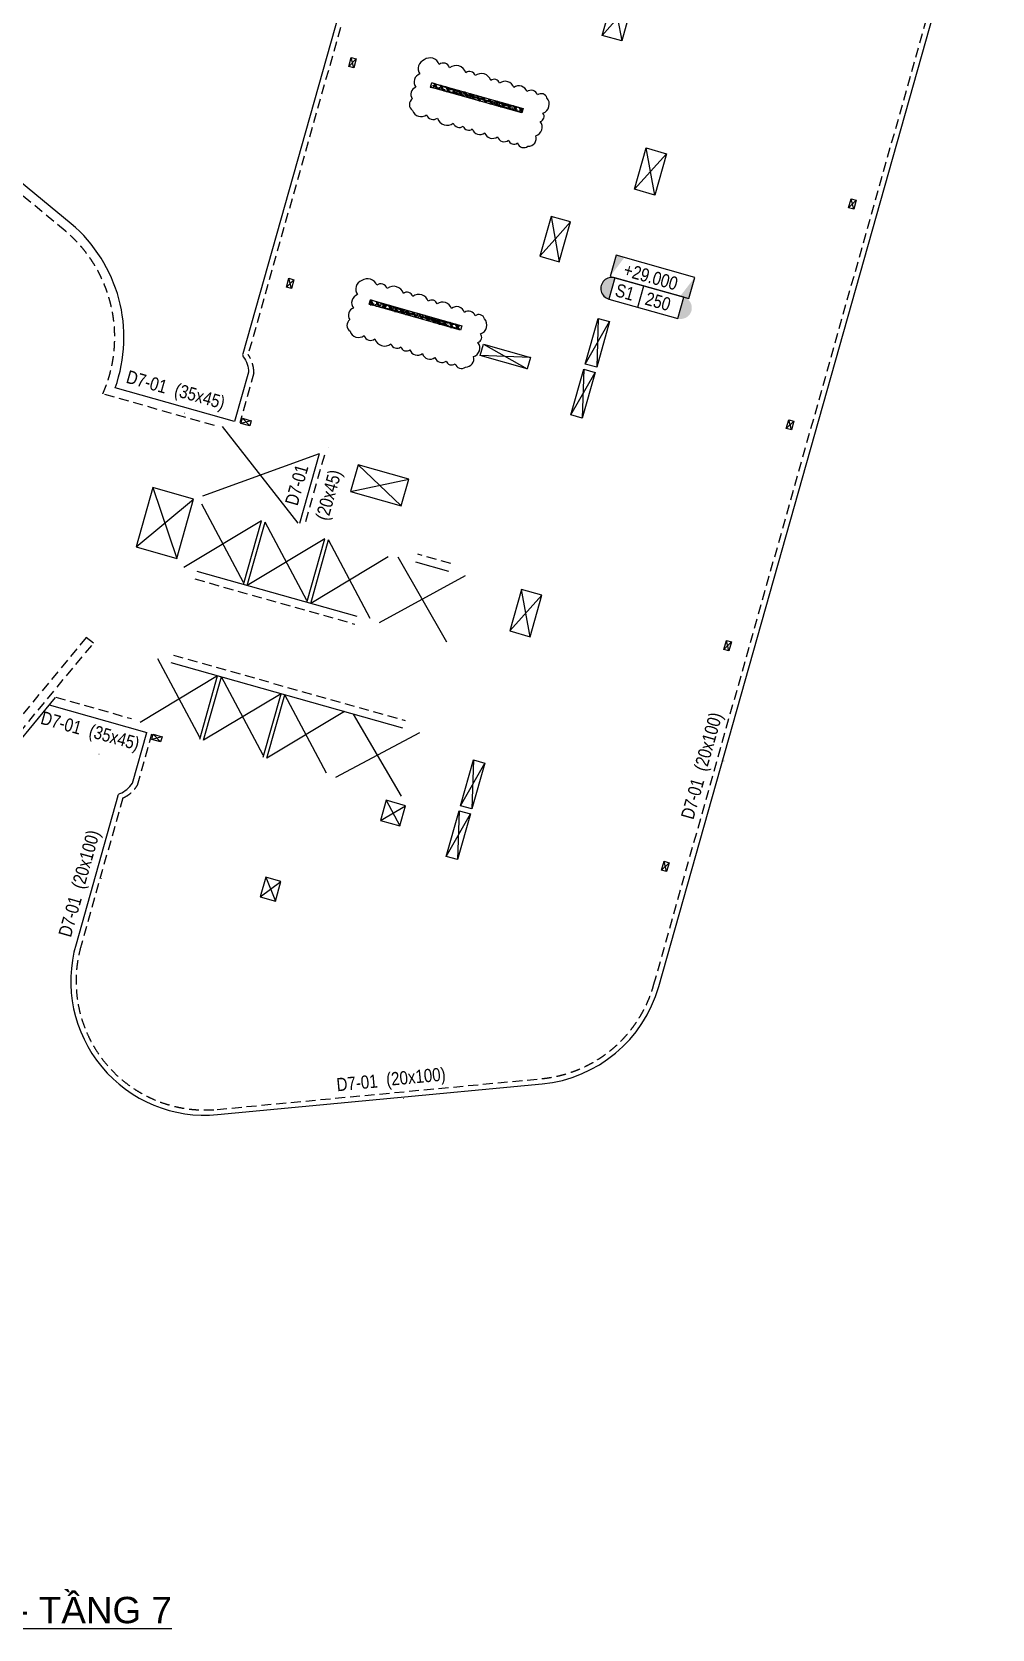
# Model space of a CAD drawing. Header units: millimetres. Extents: x 5400 to 3023951, y -127214 to 225084.
# Drawn here: x 1762083 to 1798488, y 126833 to 187391 of the extents above; entities that cross this region are included whole.
import ezdxf
from ezdxf.enums import TextEntityAlignment as Align

# ---------------------------------------------------------------- set-up
doc = ezdxf.new("R2010")
doc.units = ezdxf.units.MM
doc.header["$LTSCALE"] = 100
doc.linetypes.add('HIDDEN', pattern=[0.375, 0.25, -0.125])
doc.layers.add('#221018_Dieu chinh', color=4, linetype='Continuous', plot=False)
for name, color, linetype in [('ccu11-Manh', 8, 'Continuous'), ('ccu11-Thay', 7, 'Continuous'), ('ccu12-Chidan', 9, 'Continuous'), ('ccu12-Khuat', 9, 'HIDDEN'), ('ccu12-Lomo', 2, 'Continuous'), ('ccu12-Text', 31, 'Continuous'), ('ccu12-Thay', 7, 'Continuous'), ('KC-Betong', 6, 'Continuous')]:
    doc.layers.add(name, color=color, linetype=linetype)
doc.layers.add('ccu12-Tencaukien', color=9, linetype='Continuous', lineweight=15)
doc.layers.add('KC-Tencaukien', color=9, linetype='Continuous', lineweight=15)
doc.styles.add('Arial', font='arial.ttf', dxfattribs={"width": 0.7})
doc.styles.add('Arial Narrow', font='ARIALN.TTF')

# ---------------------------------------------------------------- blocks, each defined once
blk = doc.blocks.new('*U4')
at = {"layer": 'ccu12-Tencaukien', "color": 8, "ltscale": 10000}
blk.add_line((361, -155), (354, -155), dxfattribs=at)
at = {"layer": 'ccu12-Text', "color": 2, "style": 'Arial Narrow', "width": 0.8}
blk.add_attdef('SH', text='', height=300, dxfattribs=at).set_placement((276, 6), align=Align.BOTTOM_RIGHT)
at = {"layer": 'ccu12-Text', "color": 31, "style": 'Arial Narrow', "width": 0.8}
for tag, p in [('(', (508, -75)), ('KT', (633, -75)), (')', (963, -75))]:
    blk.add_attdef(tag, text='', height=250, dxfattribs=at).set_placement(p, align=Align.BOTTOM_LEFT)
blk = doc.blocks.new('ccu11-cmb-flat-8')
at = {"layer": 'ccu12-Chidan', "color": 7}
blk.add_lwpolyline([(0, 0), (1550, 0), (1550, 419), (0, 419)], close=True, dxfattribs=at)
at = {"layer": 'ccu12-Chidan'}
for points in [[(0, 0), (166, 419), (0, 419)], [(1550, 419), (1383, 0), (1550, 0)]]:
    blk.add_solid(points, dxfattribs=at)
at = {"layer": 'ccu12-Chidan', "color": 31, "style": 'Arial Narrow', "width": 0.8}
blk.add_attdef('+100.00', text='', height=250, dxfattribs=at).set_placement((745, 206), align=Align.MIDDLE_CENTER)
blk = doc.blocks.new('ccu11-chieudaysan-flat-2')
at = {"layer": 'ccu12-Chidan'}
for points in [[(-569, 0), (-569, 419, 1)], [(788, 419), (788, 0, 1)]]:
    blk.add_hatch(color=8, dxfattribs=at).paths.add_polyline_path(points)
at = {"layer": 'ccu12-Chidan', "color": 7}
blk.add_line((0, 0), (0, 419), dxfattribs=at)
blk.add_lwpolyline([(-569, 0), (788, 0), (788, 419), (-569, 419)], close=True, dxfattribs=at)
blk.add_arc((-569, 209), 209, 90, 270.0001, dxfattribs=at)
at = {"layer": 'ccu12-Chidan', "color": 31, "style": 'Arial Narrow', "width": 0.7}
for tag, p in [('S00', (-488, 209)), ('200', (100, 209))]:
    blk.add_attdef(tag, text='', height=250, dxfattribs=at).set_placement(p, align=Align.MIDDLE_LEFT)
blk = doc.blocks.new('Lomo T8')
at = {"layer": 'ccu11-Manh'}
for p, q in [((55497, 56243), (55210, 55960)), ((55402, 55906), (55305, 56297)), ((74453, 50881, 0), (74166, 50599, 0)), ((74358, 50544, 0), (74261, 50935, 0)), ((53131, 47871), (52844, 47588)), ((53036, 47534), (52939, 47925)), ((51515, 42518, 0), (51124, 42421, 0)), ((51178, 42614, 0), (51461, 42326)), ((72088, 42509, 0), (71800, 42226, 0)), ((71993, 42172, 0), (71895, 42563, 0)), ((69722, 34137, 0), (69434, 33854, 0)), ((69627, 33800, 0), (69530, 34191, 0)), ((48130, 30538, 0), (47739, 30440, 0)), ((47794, 30632, 0), (48075, 30345, 0)), ((67356, 25764, 0), (67069, 25482, 0)), ((67261, 25428, 0), (67164, 25819, 0))]:
    blk.add_line(p, q, dxfattribs=at)
at = {"layer": 'ccu11-Manh', "ltscale": 0.5}
for p, q in [((66820, 51079), (66493, 52865)), ((67263, 52648), (66050, 51297)), ((64178, 44671), (65100, 46281)), ((64667, 46403), (64611, 44549)), ((63634, 42747), (64556, 44356)), ((64123, 44479), (64067, 42624)), ((57204, 39300), (55565, 40854)), ((55280, 39844), (57490, 40311)), ((62532, 35904), (61318, 34552)), ((62088, 34335), (61762, 36121)), ((59446, 27927), (60369, 29537)), ((59936, 29659), (59879, 27805)), ((58902, 26002), (59825, 27612)), ((59392, 27734), (59335, 25880))]:
    blk.add_line(p, q, dxfattribs=at)
at = {"layer": 'ccu11-Manh', "ltscale": 5}
for p, q in [((60317, 45424), (61975, 44488)), ((60317, 45424), (61975, 44488)), ((62097, 44921), (60195, 44991)), ((62097, 44921), (60195, 44991)), ((47786, 39987, 0), (48691, 37305, 0)), ((47151, 37740, 0), (49326, 39552, 0)), ((56409, 27367), (57368, 27927)), ((56627, 28136), (57150, 27157)), ((51851, 24472), (52639, 25055)), ((52061, 25218), (52428, 24309))]:
    blk.add_line(p, q, dxfattribs=at)
at = {"layer": 'ccu11-Manh', "ltscale": 5, "elevation": 0}
for points in [[(64820, 57131), (65404, 57782), (65561, 56922)], [(62881, 50270), (63038, 49410), (63622, 50060)], [(62454, 48759), (63038, 49410), (63195, 48550)]]:
    blk.add_lwpolyline(points, dxfattribs=at)
at = {"layer": 'ccu12-Lomo', "ltscale": 0.5, "elevation": 0}
for points in [[(65247, 58642), (65988, 58433), (65561, 56922), (64820, 57131), (65247, 58642)], [(63195, 48550), (63622, 50060), (62881, 50270), (62454, 48759), (63195, 48550)], [(60195, 44991), (60317, 45424), (62097, 44921), (61975, 44488), (60195, 44991)], [(49326, 39552), (47786, 39987), (47152, 37740), (48691, 37305), (49326, 39552)], [(57150, 27157), (57368, 27927), (56627, 28136), (56409, 27367), (57150, 27157)], [(52428, 24309), (52639, 25055), (52061, 25218), (51851, 24472), (52428, 24309)]]:
    blk.add_lwpolyline(points, dxfattribs=at)
at = {"layer": 'ccu12-Lomo', "elevation": 0}
for points in [[(55497, 56243), (55402, 55906), (55210, 55960), (55305, 56297), (55497, 56243)], [(74453, 50881), (74358, 50544), (74166, 50599), (74261, 50935), (74453, 50881)], [(53131, 47871), (53036, 47534), (52844, 47588), (52939, 47925), (53131, 47871)], [(64556, 44356), (64067, 42624), (63634, 42747), (64123, 44479), (64556, 44356)], [(72088, 42509), (71993, 42172), (71800, 42226), (71895, 42563), (72088, 42509)], [(62532, 35904), (61762, 36121), (61318, 34552), (62088, 34335), (62532, 35904)], [(69722, 34137), (69627, 33800), (69434, 33854), (69530, 34191), (69722, 34137)], [(48130, 30538), (48075, 30345), (47739, 30440), (47793, 30633), (48130, 30538)], [(60369, 29537), (59879, 27805), (59446, 27927), (59936, 29659), (60369, 29537)], [(59825, 27612), (59335, 25880), (58902, 26002), (59392, 27734), (59825, 27612)], [(67356, 25764), (67261, 25428), (67069, 25482), (67164, 25819), (67356, 25764)]]:
    blk.add_lwpolyline(points, dxfattribs=at)
at = {"layer": 'ccu12-Lomo'}
blk.add_lwpolyline([(67263, 52648), (66820, 51079), (66050, 51297), (66493, 52865)], close=True, dxfattribs=at)
blk.add_lwpolyline([(65100, 46281), (64611, 44549), (64178, 44671), (64667, 46403), (65100, 46281)], dxfattribs=at)
at = {"layer": 'ccu12-Lomo', "elevation": 0}
blk.add_lwpolyline([(51124, 42421), (51178, 42614), (51515, 42518), (51461, 42326)], close=True, dxfattribs=at)
at = {"layer": 'ccu12-Lomo', "ltscale": 0.5}
blk.add_lwpolyline([(57204, 39300), (57490, 40311), (55565, 40854), (55280, 39844), (57204, 39300)], dxfattribs=at)
blk = doc.blocks.new('*U32')
at = {"layer": 'ccu12-Tencaukien', "color": 8, "ltscale": 10000}
blk.add_line((361, -155), (354, -155), dxfattribs=at)
at = {"layer": 'ccu12-Text', "color": 2, "style": 'Arial Narrow', "width": 0.8}
blk.add_attdef('SH', text='', height=300, dxfattribs=at).set_placement((276, 6), align=Align.BOTTOM_RIGHT)
at = {"layer": 'ccu12-Text', "color": 31, "style": 'Arial Narrow', "width": 0.8}
for tag, p in [('(', (508, -75)), ('KT', (633, -75)), (')', (963, -75))]:
    blk.add_attdef(tag, text='', height=250, dxfattribs=at).set_placement(p, align=Align.BOTTOM_LEFT)
blk = doc.blocks.new('*U281')
h = blk.add_hatch()
h.set_pattern_fill('VATLIEU04', color=250, scale=40, style=0, pattern_type=2)
h.set_pattern_definition([(50, (2650, 220), (286.904, -25.1), [30, -330]), (355, (2650, 220), (-55.5, 300.877), [24, -264]), (100.451, (2673.9, 217.9), (231.404, 275.776), [25.496, -280.457]), (46.184, (2650, 300), (426.896, -66.208), [45, -495]), (96.636, (2685.57, 294.5), (373.865, 389.647), [38.244, -420.685]), (351.184, (2650, 300), (373.865, 389.65), [36, -396]), (21, (2690, 280), (238.763, -161.048), [30, -330]), (326, (2690, 280), (97.326, 290.06), [24, -264]), (71.451, (2709.9, 266.58), (336.09, 129.012), [25.496, -280.457]), (37.5, (2650, 220), (4.864, 133.1575), [0, -260.8, 0, -268, 0, -265]), (7.5, (2650, 220), (105.228, 157.765), [0, -152.8, 0, -254.8, 0, -101]), (327.5, (2560.8, 220), (213.529, -9.022), [0, -100, 0, -312, 0, -414]), (317.5, (2520.8, 220), (233.274, 40.042), [0, -130, 0, -207.2, 0, -294]), (45, (2650, 220), (-120.208, 120.208), []), (45, (2650, 269), (-120.208, 120.208), [])])
h.paths.add_polyline_path([(-475, -475), (3125, -475), (3125, -305), (-475, -305)])
at = {"color": 6, "ltscale": 0.25}
blk.add_lwpolyline([(-475, -475), (3125, -475), (3125, -305), (-475, -305)], close=True, dxfattribs=at)
at = {"layer": 'Defpoints', "linetype": 'ByBlock', "ltscale": 30}
for p, q in [((3125, -475), (-475, -305)), ((-475, -475), (3125, -305))]:
    blk.add_line(p, q, dxfattribs=at)

msp = doc.modelspace()

# ---------------------------------------------------------------- linework, layer by layer
at = {"layer": '#221018_Dieu chinh', "color": 4, "elevation": 0}
for points in [[(1776960.9, 186333.6, 0.5205671), (1776796.4, 185801.6, 0.5205671), (1776638.7, 185291.6, 0.5205671), (1776504.3, 184856.9, 0.5205671), (1776511.7, 184415.7, 0.5205671), (1777045.1, 184250.3, 0.5205671), (1777454.9, 184123.1, 0.5205671), (1778061.1, 183935.1, 0.5205671), (1778434.4, 183819.3, 0.5205671), (1778779, 183712.4, 0.5205671), (1779253.6, 183565.2, 0.5205671), (1779730.8, 183417.2, 0.5205671), (1780156, 183285.3, 0.5205671), (1780492.7, 183180.8, 0.5205671), (1780891, 183057.3, 0.5205671), (1781193.9, 183453.2, 0.5205671), (1781359.6, 183989.1, 0.5205671), (1781459.5, 184312.2, 0.5205671), (1781611.2, 184891.1, 0.5205671), (1781253.9, 185001.9, 0.5205671), (1780850.6, 185127, 0.5205671), (1780351.6, 185281.8, 0.5205671), (1779813, 185448.9, 0.5205671), (1779478.6, 185552.6, 0.5205671), (1778890, 185735.2, 0.5205671), (1778532.9, 185846, 0.5205671), (1777919.1, 186036.4, 0.5205671), (1777521.5, 186159.7, 0.5205671)], [(1774595.1, 177961.4, 0.5205671), (1774430.7, 177429.4, 0.5205671), (1774273, 176919.4, 0.5205671), (1774138.5, 176484.7, 0.5205671), (1774145.9, 176043.6, 0.5205671), (1774679.3, 175878.1, 0.5205671), (1775089.2, 175751, 0.5205671), (1775695.3, 175562.9, 0.5205671), (1776068.7, 175447.1, 0.5205671), (1776413.2, 175340.3, 0.5205671), (1776887.9, 175193, 0.5205671), (1777365, 175045, 0.5205671), (1777790.3, 174913.1, 0.5205671), (1778127, 174808.7, 0.5205671), (1778525.3, 174685.1, 0.5205671), (1778828.1, 175081, 0.5205671), (1778993.8, 175616.9, 0.5205671), (1779093.7, 175940.1, 0.5205671), (1779245.4, 176518.9, 0.5205671), (1778888.2, 176629.7, 0.5205671), (1778484.9, 176754.8, 0.5205671), (1777985.9, 176909.6, 0.5205671), (1777447.2, 177076.7, 0.5205671), (1777112.8, 177180.5, 0.5205671), (1776524.2, 177363, 0.5205671), (1776167.1, 177473.8, 0.5205671), (1775553.4, 177664.2, 0.5205671), (1775155.7, 177787.5, 0.5205671)]]:
    msp.add_lwpolyline(points, format="xyb", close=True, dxfattribs=at)
at = {"layer": 'ccu11-Manh', "ltscale": 0.5}
for p, q in [((1769302, 172435.4), (1772162.9, 168769.3)), ((1772978, 171396.7), (1768554.2, 169789)), ((1770102.3, 166513.3, 0), (1768520.7, 169486.7, 0)), ((1770782.2, 168847.7, 0), (1767840.9, 167081, 0)), ((1772508.1, 165833.5), (1770926.5, 168806.9)), ((1773188, 168167.9), (1770246.7, 166401.1)), ((1774913.9, 165153.7), (1773332.3, 168127.1)), ((1775593.7, 167488.1), (1772652.5, 165721.3)), ((1775957.8, 167489.2), (1777800.9, 164266.5)), ((1778507.9, 166768.6), (1775250.7, 164987.1)), ((1768443.6, 160643.2), (1766862, 163616.6)), ((1769123.4, 162977.6), (1766182.2, 161210.8)), ((1770849.4, 159963.4), (1769267.8, 162936.8)), ((1771529.2, 162297.8), (1768588, 160531)), ((1773255.2, 159283.5), (1771673.6, 162257)), ((1773935, 161618), (1770993.8, 159851.2)), ((1776094, 158410), (1774271.8, 161522.8)), ((1776773.9, 160815.8), (1773592, 159117))]:
    msp.add_line(p, q, dxfattribs=at)
at = {"layer": 'ccu11-Thay'}
for p, q in [((1772978, 171396.7, 0), (1772230.2, 168750.3, 0)), ((1770102.3, 166441.9, 0), (1770782.2, 168847.7, 0)), ((1770246.7, 166401.1, 0), (1770926.5, 168806.9, 0)), ((1772508.1, 165762.1, 0), (1773188, 168167.9, 0)), ((1772652.5, 165721.3), (1773332.3, 168127.1)), ((1768443.6, 160571.8), (1769123.4, 162977.6)), ((1768588, 160531), (1769267.8, 162936.8)), ((1770849.4, 159892), (1771529.2, 162297.8)), ((1770993.8, 159851.2), (1771673.6, 162257))]:
    msp.add_line(p, q, dxfattribs=at)
at = {"layer": 'ccu11-Thay', "ltscale": 0.5}
for p, q in [((1776631.4, 167298.8), (1777882.4, 166945.3)), ((1774408.7, 165225.1), (1768346.1, 166938.2)), ((1776148.3, 160992.5), (1767367.2, 163473.8))]:
    msp.add_line(p, q, dxfattribs=at)
at = {"layer": 'ccu12-Khuat', "ltscale": 15}
for p, q in [((1783418.1, 221656.1, 0), (1770278.1, 175161.2, 0)), ((1785657, 151248.3), (1798295.7, 195976)), ((1773170.5, 171342.3, 0), (1772422.7, 168695.9, 0)), ((1777964, 167234), (1776713, 167587.5)), ((1768264.6, 166649.5), (1774327.2, 164936.4)), ((1767448.8, 163762.5), (1776229.9, 161281.2)), ((1762983.4, 162166.6, 0), (1765858.9, 161354.1))]:
    msp.add_line(p, q, dxfattribs=at)
at = {"layer": 'ccu12-Khuat', "ltscale": 15, "elevation": 0}
for points in [[(1764768.4, 173664.5, 0.3333055), (1763343.9, 179851.2), (1749048.2, 191657.1, 0.2787148), (1744397.4, 192698.7, 0.0632946), (1742255.8, 191546.6, 0.0533248), (1740589.4, 190080.1), (1738144.5, 187133.1), (1726391.5, 172905.5)], [(1770278.1, 175161.2, -0.157518), (1770497.2, 174460.1), (1769964.6, 172575.5)], [(1760527.1, 159506.4), (1764411.4, 164209.8), (1764141.5, 164432.7), (1759005.5, 158213.6, -0.4148671), (1756960.6, 158016.2), (1748942.5, 164638)], [(1765528.3, 158345.1, 0.1574907), (1766081.7, 158827.9), (1766631.1, 160772.2)], [(1765528.3, 158345.1), (1763946.8, 152748.5, 0.5290318), (1769104.6, 146536.2), (1781414.1, 147703.1, 0.3083499), (1785657, 151248.6)]]:
    msp.add_lwpolyline(points, format="xyb", dxfattribs=at)
msp.add_lwpolyline([(1768999.7, 172468.9), (1764768.4, 173664.5)], dxfattribs=at)
at = {"layer": 'ccu12-Thay'}
for p, q in [((1783225.7, 221710.5, 0), (1770077.6, 175186.9)), ((1785849.4, 151194), (1798488.2, 195921.6)), ((1762739.9, 161871.8, 0), (1766438.8, 160826.5))]:
    msp.add_line(p, q, dxfattribs=at)
at = {"layer": 'ccu12-Thay', "ltscale": 0.5, "elevation": 0}
msp.add_lwpolyline([(1765238, 173895.5, 0.3137277), (1763568.2, 180119.9), (1749280.9, 191918.9, 0.2784217), (1744278.9, 193028.1, 0.0634641), (1742053.2, 191832, 0.0535105), (1740325.5, 190310.3), (1737874.9, 187356.3), (1725910.2, 172872.4)], format="xyb", dxfattribs=at)
at = {"layer": 'ccu12-Thay', "elevation": 0}
for points in [[(1770077.6, 175186.9, 0.1897824), (1770090.9, 175078.1, -0.1613035), (1770297.1, 174487.5), (1769768.1, 172615.4)], [(1765343.8, 158428.1, -0.1897824), (1765412.1, 158513.8, 0.1613035), (1765896.8, 158909.2), (1766438.6, 160826.6)], [(1765344.7, 158431), (1763754.5, 152803.4, 0.5290007), (1769123.7, 146337.1), (1781433.3, 147504, 0.3083681), (1785849.4, 151194)]]:
    msp.add_lwpolyline(points, format="xyb", dxfattribs=at)
msp.add_lwpolyline([(1769768.1, 172615.4), (1765238, 173895.5)], dxfattribs=at)
at = {"layer": 'ccu12-Thay', "ltscale": 0.5, "elevation": 0}
msp.add_lwpolyline([(1760681.3, 159379.1), (1762973.7, 162154.9)], dxfattribs=at)

# ---------------------------------------------------------------- block references
at = {"layer": 'ccu12-Lomo'}
msp.add_blockref('Lomo T8', (1718885.1, 130126.3), dxfattribs=at)
at = {"layer": 'ccu12-Tencaukien'}
ref = msp.add_blockref('*U4', (1767323, 173383, 0), dxfattribs=dict(at, xscale=1.815893337873054, yscale=1.815893337873054, zscale=1.815893337873054, rotation=344.2212278170489))
ref.add_attrib('KT', '(35x45)', dxfattribs={"color": 31, "height": 500, "rotation": 344.221228, "style": 'Arial Narrow'}).set_placement((1767407.4, 173460.6), align=Align.BOTTOM_LEFT)
ref.add_attrib('SH', 'D7-01', dxfattribs={"color": 2, "height": 500, "rotation": 344.221228, "style": 'Arial Narrow'}).set_placement((1767081.2, 173529), align=Align.BOTTOM_RIGHT)
ref = msp.add_blockref('*U32', (1772864.5, 171098.6, 0), dxfattribs=dict(at, xscale=1.815893337873054, yscale=1.815893337873054, zscale=1.815893337873054, rotation=74.21909893616227))
ref.add_attrib('KT', '(20x45)', dxfattribs={"color": 31, "height": 500, "rotation": 74.219099, "style": 'Arial Narrow'}).set_placement((1773447.9, 168791.5, 0), align=Align.BOTTOM_LEFT)
ref.add_attrib('SH', 'D7-01', dxfattribs={"color": 2, "height": 500, "rotation": 74.219099, "style": 'Arial Narrow'}).set_placement((1772718.4, 170856.8, 0), align=Align.BOTTOM_RIGHT)
ref = msp.add_blockref('*U4', (1764079.8, 160451.9, 0), dxfattribs=dict(at, xscale=1.815893337873054, yscale=1.815893337873054, zscale=1.815893337873054, rotation=344.2212204090466))
ref.add_attrib('KT', '(35x45)', dxfattribs={"color": 31, "height": 500, "rotation": 344.22122, "style": 'Arial Narrow'}).set_placement((1764164.2, 160529.5, 0), align=Align.BOTTOM_LEFT)
ref.add_attrib('SH', 'D7-01', dxfattribs={"color": 2, "height": 500, "rotation": 344.22122, "style": 'Arial Narrow'}).set_placement((1763838, 160597.9, 0), align=Align.BOTTOM_RIGHT)
ref = msp.add_blockref('*U4', (1787874.4, 159199.4, 0), dxfattribs=dict(at, xscale=1.815893337873054, yscale=1.815893337873054, zscale=1.815893337873054, rotation=74.21909893616227))
ref.add_attrib('KT', '(20x100)', dxfattribs={"color": 31, "height": 500, "rotation": 74.219099, "style": 'Arial Narrow'}).set_placement((1787796.8, 159283.8, 0), align=Align.BOTTOM_LEFT)
ref.add_attrib('SH', 'D7-01', dxfattribs={"color": 2, "height": 500, "rotation": 74.219099, "style": 'Arial Narrow'}).set_placement((1787728.4, 158957.7, 0), align=Align.BOTTOM_RIGHT)
ref = msp.add_blockref('*U4', (1764271.5, 154736.6, 0), dxfattribs=dict(at, xscale=1.815893337873054, yscale=1.815893337873054, zscale=1.815893337873054, rotation=74.21909893616227))
ref.add_attrib('KT', '(20x100)', dxfattribs={"color": 31, "height": 500, "rotation": 74.219099, "style": 'Arial Narrow'}).set_placement((1764193.8, 154821, 0), align=Align.BOTTOM_LEFT)
ref.add_attrib('SH', 'D7-01', dxfattribs={"color": 2, "height": 500, "rotation": 74.219099, "style": 'Arial Narrow'}).set_placement((1764125.4, 154494.9, 0), align=Align.BOTTOM_RIGHT)
ref = msp.add_blockref('*U4', (1775501.9, 147171, 0), dxfattribs=dict(at, xscale=1.815893337873053, yscale=1.815893337873053, zscale=1.815893337873053, rotation=5.415448475028894))
ref.add_attrib('KT', '(20x100)', dxfattribs={"color": 31, "height": 500, "rotation": 5.415448, "style": 'Arial Narrow'}).set_placement((1775552.5, 147273.8), align=Align.BOTTOM_LEFT)
ref.add_attrib('SH', 'D7-01', dxfattribs={"color": 2, "height": 500, "rotation": 5.415448, "style": 'Arial Narrow'}).set_placement((1775223.7, 147219.7), align=Align.BOTTOM_RIGHT)
at = {"layer": 'KC-Betong', "linetype": 'ByBlock', "xscale": -1, "rotation": 344.2212276365515}
for p in [(1780334.9, 184910.4), (1778007.3, 176672.9)]:
    msp.add_blockref('*U281', p, dxfattribs=at)
at = {"layer": 'KC-Tencaukien'}
ref = msp.add_blockref('ccu11-cmb-flat-8', (1784002.2, 178122.1), dxfattribs=dict(at, xscale=1.999999999999999, yscale=1.999999999999999, zscale=1.999999999999999, rotation=344.2212265880018))
ref.add_attrib('+100.00', '+29.000', dxfattribs={"layer": 'ccu12-Chidan', "color": 31, "height": 500, "rotation": 344.221227, "style": 'Arial Narrow'}).set_placement((1785548.2, 178112.4), align=Align.MIDDLE_CENTER)
ref = msp.add_blockref('ccu11-chieudaysan-flat-2', (1785055, 176953.8), dxfattribs=dict(at, xscale=1.999999999999999, yscale=1.999999999999999, zscale=1.999999999999999, rotation=344.2212265880018))
ref.add_attrib('S00', 'S1', dxfattribs={"layer": 'ccu12-Chidan', "color": 31, "height": 500, "rotation": 344.221227, "style": 'Arial Narrow'}).set_placement((1784229.7, 177622.4), align=Align.MIDDLE_LEFT)
ref.add_attrib('200', '250', dxfattribs={"layer": 'ccu12-Chidan', "color": 31, "height": 500, "rotation": 344.221227, "style": 'Arial Narrow'}).set_placement((1785361.4, 177302.6), align=Align.MIDDLE_LEFT)

# ---------------------------------------------------------------- texts
at = {"layer": 'ccu12-Text', "color": 31, "style": 'Arial'}
msp.add_text('%%UMẶT BẰNG KẾT CẤU - TẦNG 7', height=1000, dxfattribs=at).set_placement((1757377.9, 127053.3), align=Align.CENTER)

doc.saveas('drawing.dxf')
